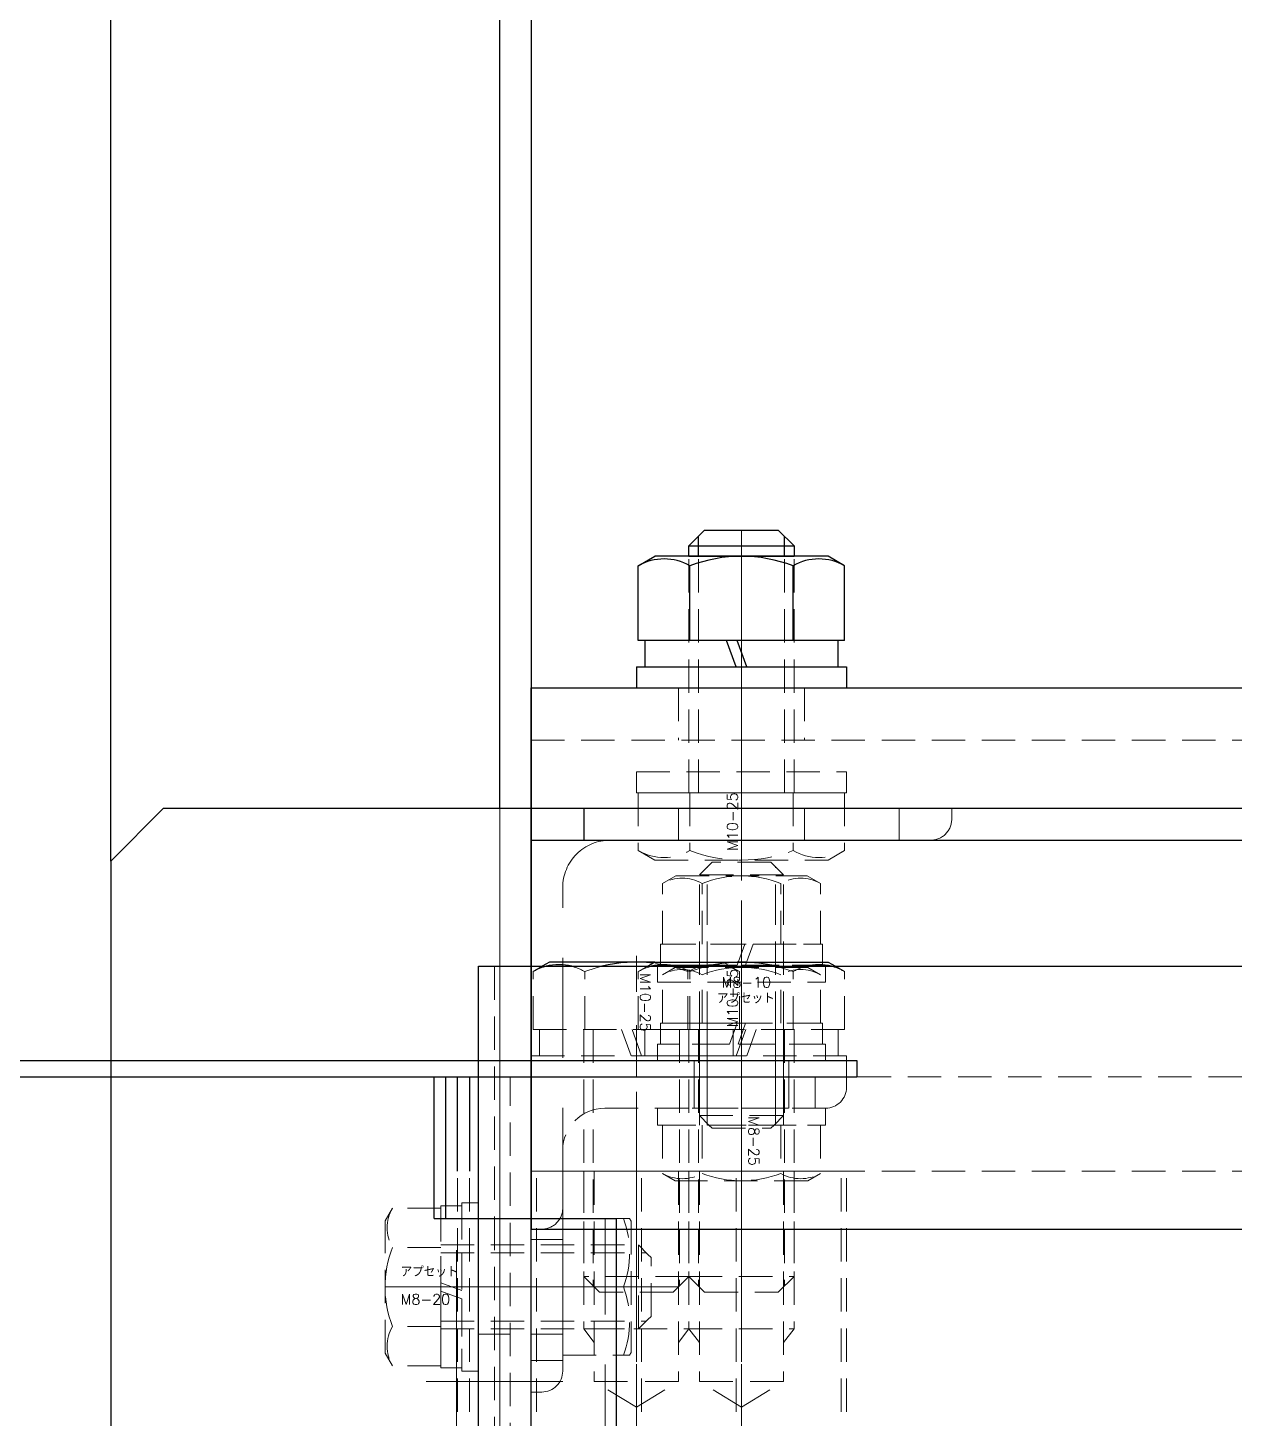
# Model space of a CAD drawing. Header units: millimetres. Extents: x 0 to 51411, y 0 to 16902.
# Drawn here: x 2880.3 to 2995, y 8557.9 to 8690.1 of the extents above; entities that cross this region are included whole.
import ezdxf

# ---------------------------------------------------------------- set-up
doc = ezdxf.new("R2010")
doc.units = ezdxf.units.MM
doc.linetypes.add('CENTER2', pattern=[28.575, 19.05, -3.175, 3.175, -3.175])
doc.linetypes.add('HIDDEN2', pattern=[4.7625, 3.175, -1.5875])
for name, color, linetype, lineweight in [('01_外形線', 7, 'Continuous', 25), ('02_細線', 5, 'Continuous', 13), ('03_かくれ線', 6, 'HIDDEN2', 13), ('04_中心線', 1, 'CENTER2', 9)]:
    doc.layers.add(name, color=color, linetype=linetype, lineweight=lineweight)
doc.styles.add('KSS_TXT', font='txt.shx', dxfattribs={"bigfont": 'extfont2.shx'})

msp = doc.modelspace()

# ---------------------------------------------------------------- linework, layer by layer
at = {"layer": '01_外形線'}
for p, q in [((2925.139, 8615.866), (2925.139, 8770.866)), ((2928.139, 8770.866), (2928.139, 8615.866)), ((2888.139, 8610.866), (2888.139, 8765.866)), ((2943.139, 8640.866), (2944.639, 8642.366)), ((2944.639, 8642.366), (2951.639, 8642.366)), ((2953.139, 8640.866), (2951.639, 8642.366)), ((2943.139, 8639.866), (2943.139, 8640.866)), ((2943.139, 8640.866), (2953.139, 8640.866)), ((2944.039, 8639.866), (2944.039, 8641.766)), ((2952.239, 8639.866), (2952.239, 8641.766)), ((2953.139, 8640.866), (2953.139, 8639.866)), ((2938.324, 8638.962), (2939.889, 8639.866)), ((2956.389, 8639.866), (2939.889, 8639.866)), ((2943.139, 8639.866), (2953.139, 8639.866)), ((2957.954, 8638.962), (2956.389, 8639.866)), ((2938.324, 8631.866), (2938.324, 8638.962)), ((2943.232, 8631.866), (2943.232, 8638.962)), ((2953.047, 8631.866), (2953.047, 8638.962)), ((2957.954, 8631.866), (2957.954, 8638.962)), ((2957.954, 8631.866), (2938.324, 8631.866)), ((2946.729, 8631.866), (2938.939, 8631.866)), ((2938.939, 8631.866), (2938.939, 8629.366)), ((2947.639, 8629.366), (2946.729, 8631.866)), ((2957.339, 8631.866), (2947.729, 8631.866)), ((2948.639, 8629.366), (2947.729, 8631.866)), ((2957.339, 8629.366), (2957.339, 8631.866)), ((2938.139, 8629.366), (2958.139, 8629.366)), ((2938.139, 8629.366), (2938.139, 8627.366)), ((2958.139, 8629.366), (2958.139, 8627.366)), ((2938.139, 8627.366), (2958.139, 8627.366)), ((2933.139, 8615.866), (2933.139, 8612.866)), ((2928.139, 8612.866), (3728.139, 8612.866)), ((2929.889, 8601.266), (2929.196, 8600.866)), ((2939.889, 8601.266), (2929.889, 8601.266)), ((2939.196, 8600.866), (2939.889, 8601.266)), ((2939.889, 8601.266), (2956.389, 8601.266)), ((2956.389, 8601.266), (2957.082, 8600.866)), ((2918.921, 8576.866), (2918.921, 8590.366)), ((2919.982, 8590.366), (2919.982, 8576.866)), ((2921.135, 8581.366), (2921.135, 8590.366)), ((2922.284, 8590.366), (2922.284, 8581.366)), ((2918.921, 8576.866), (2936.245, 8576.866)), ((2936.245, 8324.866), (2936.245, 8576.866))]:
    msp.add_line(p, q, dxfattribs=at)
msp.add_lwpolyline([(2928.139, 8600.866), (2928.139, 8627.366), (3043.646, 8627.366)], dxfattribs=at)
for points in [[(2888.139, 8610.866), (2888.139, 8290.866), (2893.139, 8285.866), (2928.139, 8285.866), (2928.139, 8615.866), (2893.139, 8615.866)], [(2928.139, 8575.866), (3728.139, 8575.866), (3728.139, 8615.866), (2928.139, 8615.866)], [(2559.296, 8590.366), (2959.139, 8590.366), (2959.139, 8591.866), (2559.296, 8591.866)]]:
    msp.add_lwpolyline(points, close=True, dxfattribs=at)
msp.add_lwpolyline([(2923.139, 8600.866), (3478.139, 8600.866, -0.4142136), (3488.139, 8590.866), (3488.139, 8310.866, -0.4142136), (3478.139, 8300.866), (2923.139, 8300.866), (2923.139, 8600.866)], format="xyb", dxfattribs=at)
for centre, radius, start, end in [((2940.778, 8634.712), 4.907, 60.00001, 119.99999), ((2948.139, 8626.087), 13.779, 69.136, 110.864), ((2955.5, 8634.712), 4.907, 60.00001, 119.99999), ((2930.778, 8596.112), 4.907, 75.61054, 104.38946), ((2938.139, 8587.487), 13.779, 83.3718, 103.83923), ((2940.778, 8596.112), 4.907, 75.61054, 104.38946), ((2948.139, 8587.487), 13.779, 76.16077, 103.83923), ((2955.5, 8596.112), 4.907, 75.61054, 104.38946)]:
    msp.add_arc(centre, radius, start, end, dxfattribs=at)
at = {"layer": '02_細線'}
msp.add_line((2921.043, 8327.866), (2921.043, 8573.866), dxfattribs=at)
at = {"layer": '03_かくれ線'}
for p, q in [((2943.139, 8617.366), (2943.139, 8639.866)), ((2944.039, 8617.366), (2944.039, 8639.866)), ((2952.239, 8617.366), (2952.239, 8639.866)), ((2953.139, 8617.366), (2953.139, 8639.866)), ((2942.139, 8627.366), (2942.139, 8622.366)), ((2954.139, 8627.366), (2954.139, 8622.366)), ((2928.139, 8622.366), (3248.139, 8622.366)), ((2938.139, 8619.366), (2958.139, 8619.366)), ((2938.139, 8619.366), (2938.139, 8617.366)), ((2958.139, 8619.366), (2958.139, 8617.366)), ((2938.139, 8617.366), (2958.139, 8617.366)), ((2938.324, 8617.366), (2938.324, 8611.869)), ((2957.954, 8617.366), (2938.324, 8617.366)), ((2943.232, 8617.366), (2943.232, 8611.869)), ((2953.047, 8617.366), (2953.047, 8611.869)), ((2957.954, 8617.366), (2957.954, 8611.869)), ((2938.324, 8611.869), (2939.889, 8610.966)), ((2957.954, 8611.869), (2956.389, 8610.966)), ((2939.889, 8610.966), (2956.389, 8610.966)), ((2944.139, 8609.566), (2945.039, 8610.466)), ((2944.889, 8605.466), (2944.889, 8610.316)), ((2945.039, 8610.466), (2945.339, 8610.766)), ((2950.939, 8610.766), (2945.339, 8610.766)), ((2951.239, 8610.466), (2950.939, 8610.766)), ((2952.139, 8609.566), (2951.239, 8610.466)), ((2951.389, 8605.466), (2951.389, 8610.316)), ((2940.634, 8608.741), (2941.889, 8609.466)), ((2941.889, 8609.466), (2954.389, 8609.466)), ((2952.139, 8609.566), (2944.139, 8609.566)), ((2944.139, 8605.466), (2944.139, 8609.566)), ((2952.139, 8605.466), (2952.139, 8609.566)), ((2955.645, 8608.741), (2954.389, 8609.466)), ((2940.634, 8602.966), (2940.634, 8608.741)), ((2944.386, 8602.966), (2944.386, 8608.741)), ((2951.892, 8602.966), (2951.892, 8608.741)), ((2955.645, 8602.966), (2955.645, 8608.741)), ((2944.139, 8585.766), (2944.139, 8605.466)), ((2944.889, 8585.766), (2944.889, 8605.466)), ((2951.389, 8585.766), (2951.389, 8605.466)), ((2952.139, 8585.766), (2952.139, 8605.466)), ((2940.439, 8602.966), (2948.467, 8602.966)), ((2940.439, 8600.966), (2940.439, 8602.966)), ((2940.634, 8602.966), (2955.645, 8602.966)), ((2947.739, 8600.966), (2948.467, 8602.966)), ((2948.539, 8600.966), (2949.267, 8602.966)), ((2949.267, 8602.966), (2955.839, 8602.966)), ((2955.839, 8602.966), (2955.839, 8600.966)), ((2946.389, 8601.266), (2939.889, 8601.266)), ((2956.139, 8600.966), (2940.139, 8600.966)), ((2940.139, 8600.966), (2940.139, 8599.366)), ((2940.439, 8600.966), (2947.739, 8600.966)), ((2947.134, 8600.836), (2946.389, 8601.266)), ((2948.539, 8600.966), (2955.839, 8600.966)), ((2956.139, 8600.966), (2956.139, 8599.366)), ((2924.639, 8600.866), (2924.639, 8300.866)), ((2928.139, 8600.866), (2928.139, 8300.866)), ((2928.324, 8600.362), (2929.196, 8600.866)), ((2928.324, 8594.866), (2928.324, 8600.362)), ((2933.232, 8594.866), (2933.232, 8600.362)), ((2938.324, 8600.362), (2939.196, 8600.866)), ((2938.324, 8594.866), (2938.324, 8600.362)), ((2940.634, 8600.07), (2941.839, 8600.766)), ((2940.634, 8595.466), (2940.634, 8600.07)), ((2941.839, 8600.766), (2954.439, 8600.766)), ((2943.047, 8594.866), (2943.047, 8600.362)), ((2943.232, 8594.866), (2943.232, 8600.362)), ((2944.386, 8595.466), (2944.386, 8600.07)), ((2947.954, 8600.362), (2947.172, 8600.814)), ((2947.954, 8594.866), (2947.954, 8600.362)), ((2951.892, 8595.466), (2951.892, 8600.07)), ((2953.047, 8594.866), (2953.047, 8600.362)), ((2955.645, 8600.07), (2954.439, 8600.766)), ((2955.645, 8595.466), (2955.645, 8600.07)), ((2957.954, 8600.362), (2957.082, 8600.866)), ((2957.954, 8594.866), (2957.954, 8600.362)), ((2940.139, 8599.366), (2956.139, 8599.366)), ((2928.324, 8594.866), (2947.954, 8594.866)), ((2928.939, 8594.866), (2928.939, 8592.366)), ((2933.139, 8594.866), (2933.139, 8571.366)), ((2934.039, 8594.866), (2934.039, 8570.466)), ((2937.639, 8592.366), (2936.729, 8594.866)), ((2938.639, 8592.366), (2937.729, 8594.866)), ((2957.954, 8594.866), (2938.324, 8594.866)), ((2938.939, 8592.366), (2938.939, 8594.866)), ((2947.739, 8595.466), (2940.439, 8595.466)), ((2940.439, 8593.466), (2940.439, 8595.466)), ((2955.645, 8595.466), (2940.634, 8595.466)), ((2942.239, 8594.866), (2942.239, 8570.466)), ((2943.139, 8594.866), (2943.139, 8571.366)), ((2943.139, 8594.866), (2943.139, 8571.366)), ((2944.039, 8594.866), (2944.039, 8570.466)), ((2944.139, 8595.466), (2944.139, 8586.666)), ((2944.889, 8595.466), (2944.889, 8585.916)), ((2947.739, 8595.466), (2947.011, 8593.466)), ((2947.339, 8592.366), (2947.339, 8594.866)), ((2947.639, 8592.366), (2948.549, 8594.866)), ((2948.539, 8595.466), (2947.811, 8593.466)), ((2955.839, 8595.466), (2948.539, 8595.466)), ((2948.639, 8592.366), (2949.549, 8594.866)), ((2951.389, 8595.466), (2951.389, 8585.916)), ((2952.139, 8595.466), (2952.139, 8586.666)), ((2952.239, 8594.866), (2952.239, 8570.466)), ((2953.139, 8594.866), (2953.139, 8571.366)), ((2955.839, 8595.466), (2955.839, 8593.466)), ((2957.339, 8594.866), (2957.339, 8592.366)), ((2956.139, 8593.466), (2940.139, 8593.466)), ((2940.139, 8591.866), (2940.139, 8593.466)), ((2947.011, 8593.466), (2940.439, 8593.466)), ((2955.839, 8593.466), (2947.811, 8593.466)), ((2956.139, 8591.866), (2956.139, 8593.466)), ((2928.139, 8592.366), (2948.139, 8592.366)), ((2928.139, 8592.366), (2928.139, 8591.836)), ((2928.139, 8591.836), (2928.139, 8590.366)), ((2958.139, 8592.366), (2938.139, 8592.366)), ((2938.139, 8591.836), (2938.139, 8592.366)), ((2938.139, 8591.836), (2938.139, 8590.366)), ((2940.139, 8591.866), (2956.139, 8591.866)), ((2948.139, 8591.836), (2948.139, 8592.366)), ((2948.139, 8591.836), (2948.139, 8590.366)), ((2958.139, 8592.366), (2958.139, 8591.836)), ((2958.139, 8591.836), (2958.139, 8590.366)), ((2923.139, 8590.366), (2923.139, 8311.366)), ((2926.139, 8590.366), (2923.139, 8590.366)), ((2926.139, 8311.366), (2926.139, 8590.366)), ((2928.139, 8590.366), (2958.139, 8590.366)), ((2928.139, 8590.366), (2928.139, 8560.366)), ((2928.139, 8590.366), (2948.139, 8590.366)), ((2958.139, 8590.366), (2938.139, 8590.366)), ((2943.639, 8590.366), (2943.639, 8587.366)), ((2952.639, 8590.366), (2952.639, 8587.366)), ((2955.139, 8587.366), (2955.139, 8590.366)), ((2958.139, 8590.366), (2958.139, 8589.366)), ((2935.139, 8587.366), (2956.139, 8587.366)), ((2956.139, 8587.366), (2940.139, 8587.366)), ((2940.139, 8587.366), (2940.139, 8585.766)), ((2944.139, 8586.666), (2952.139, 8586.666)), ((2944.139, 8586.666), (2945.039, 8585.766)), ((2952.139, 8586.666), (2951.239, 8585.766)), ((2956.139, 8587.366), (2956.139, 8585.766)), ((2940.139, 8585.766), (2956.139, 8585.766)), ((2940.634, 8585.766), (2955.645, 8585.766)), ((2940.634, 8585.766), (2940.634, 8581.162)), ((2944.386, 8585.766), (2944.386, 8581.162)), ((2945.039, 8585.766), (2945.339, 8585.466)), ((2945.339, 8585.466), (2950.939, 8585.466)), ((2951.239, 8585.766), (2950.939, 8585.466)), ((2951.892, 8585.766), (2951.892, 8581.162)), ((2955.645, 8585.766), (2955.645, 8581.162)), ((2931.139, 8583.366), (2931.139, 8562.366)), ((2921.135, 8320.366), (2921.135, 8581.366)), ((2922.284, 8320.366), (2922.284, 8581.366)), ((2928.139, 8320.366), (2928.139, 8581.366)), ((2948.139, 8581.366), (2928.139, 8581.366)), ((2928.639, 8320.366), (2928.639, 8581.366)), ((2933.139, 8581.366), (2933.139, 8566.366)), ((2934.139, 8581.366), (2934.139, 8561.37)), ((2938.139, 8320.366), (2938.139, 8581.366)), ((2958.139, 8581.366), (2938.139, 8581.366)), ((2938.639, 8320.366), (2938.639, 8581.366)), ((2940.634, 8581.162), (2941.839, 8580.466)), ((2942.139, 8581.366), (2942.139, 8561.37)), ((2943.139, 8581.366), (2943.139, 8566.366)), ((2943.139, 8581.366), (2943.139, 8566.366)), ((2944.139, 8581.366), (2944.139, 8561.37)), ((2947.639, 8320.366), (2947.639, 8581.366)), ((2948.139, 8320.366), (2948.139, 8581.366)), ((2952.139, 8581.366), (2952.139, 8561.37)), ((2953.139, 8581.366), (2953.139, 8566.366)), ((2955.645, 8581.162), (2954.439, 8580.466)), ((2957.639, 8320.366), (2957.639, 8581.366)), ((2958.139, 8320.366), (2958.139, 8581.366)), ((2954.439, 8580.466), (2941.839, 8580.466)), ((2914.935, 8577.871), (2914.239, 8576.666)), ((2919.539, 8577.871), (2914.935, 8577.871)), ((2919.539, 8578.066), (2919.539, 8570.766)), ((2919.539, 8578.066), (2921.539, 8578.066)), ((2919.539, 8577.871), (2919.539, 8562.86)), ((2921.539, 8578.366), (2921.539, 8562.366)), ((2923.139, 8578.366), (2921.539, 8578.366)), ((2921.539, 8578.066), (2921.539, 8570.038)), ((2923.139, 8562.366), (2923.139, 8578.366)), ((2914.239, 8564.066), (2914.239, 8576.666)), ((2931.139, 8576.866), (2937.495, 8576.866)), ((2931.139, 8576.866), (2931.139, 8563.866)), ((2937.495, 8576.866), (2937.639, 8576.616)), ((2937.639, 8576.616), (2937.639, 8564.116)), ((2928.139, 8574.866), (2931.139, 8574.866)), ((2919.539, 8574.119), (2914.935, 8574.119)), ((2919.539, 8574.366), (2938.339, 8574.366)), ((2919.539, 8573.616), (2939.089, 8573.616)), ((2938.339, 8566.366), (2938.339, 8574.366)), ((2938.339, 8574.366), (2939.239, 8573.466)), ((2939.239, 8573.466), (2939.539, 8573.166)), ((2939.539, 8567.566), (2939.539, 8573.166)), ((2919.539, 8570.766), (2921.539, 8570.038)), ((2933.139, 8571.366), (2934.639, 8569.866)), ((2943.139, 8571.366), (2933.139, 8571.366)), ((2943.139, 8571.366), (2941.639, 8569.866)), ((2943.139, 8571.366), (2944.639, 8569.866)), ((2943.139, 8571.366), (2953.139, 8571.366)), ((2953.139, 8571.366), (2951.639, 8569.866)), ((2919.539, 8569.966), (2919.539, 8562.666)), ((2919.539, 8569.966), (2921.539, 8569.238)), ((2921.539, 8569.238), (2921.539, 8562.666)), ((2931.139, 8570.366), (2936.914, 8570.366)), ((2941.639, 8569.866), (2934.639, 8569.866)), ((2944.639, 8569.866), (2951.639, 8569.866)), ((2919.539, 8566.613), (2914.935, 8566.613)), ((2919.539, 8567.116), (2939.089, 8567.116)), ((2938.339, 8566.366), (2939.239, 8567.266)), ((2939.239, 8567.266), (2939.539, 8567.566)), ((2919.539, 8566.366), (2938.339, 8566.366)), ((2923.139, 8565.866), (2926.139, 8565.866)), ((2928.139, 8565.866), (2931.139, 8565.866)), ((2933.139, 8566.366), (2934.139, 8565.067)), ((2933.139, 8566.366), (2943.139, 8566.366)), ((2943.139, 8566.366), (2942.139, 8565.067)), ((2943.139, 8566.366), (2944.139, 8565.067)), ((2943.139, 8566.366), (2953.139, 8566.366)), ((2953.139, 8566.366), (2952.139, 8565.067)), ((2914.935, 8562.86), (2914.239, 8564.066)), ((2937.495, 8563.866), (2937.639, 8564.116)), ((2919.539, 8562.86), (2914.935, 8562.86)), ((2921.539, 8562.666), (2919.539, 8562.666)), ((2928.139, 8563.366), (2931.139, 8563.366)), ((2931.139, 8563.866), (2937.495, 8563.866)), ((2923.139, 8562.366), (2921.539, 8562.366)), ((2938.139, 8558.916), (2934.139, 8561.37)), ((2934.139, 8561.37), (2938.139, 8561.37)), ((2938.139, 8558.916), (2942.139, 8561.37)), ((2942.139, 8561.37), (2938.139, 8561.37)), ((2948.139, 8558.916), (2944.139, 8561.37)), ((2944.139, 8561.37), (2948.139, 8561.37)), ((2948.139, 8558.916), (2952.139, 8561.37)), ((2952.139, 8561.37), (2948.139, 8561.37)), ((2928.139, 8560.366), (2929.139, 8560.366))]:
    msp.add_line(p, q, dxfattribs=at)
at = {"layer": '03_かくれ線', "ltscale": 3}
for p, q in [((2925.139, 8615.866), (2925.139, 8285.866)), ((2925.139, 8285.866), (2925.139, 8615.866)), ((2928.139, 8615.866), (2928.139, 8285.866)), ((2942.139, 8615.866), (2942.139, 8612.866)), ((2954.139, 8615.866), (2954.139, 8612.866)), ((2963.139, 8615.866), (2963.139, 8612.866)), ((2888.139, 8610.866), (2888.139, 8290.866)), ((2943.639, 8591.866), (2943.639, 8590.366)), ((2952.639, 8591.866), (2952.639, 8590.366)), ((2935.185, 8324.866), (2935.185, 8576.866))]:
    msp.add_line(p, q, dxfattribs=at)
msp.add_lwpolyline([(2928.139, 8575.866), (2929.139, 8575.866, 0.4142136), (2931.139, 8577.866), (2931.139, 8608.366, -0.4142136), (2935.639, 8612.866), (2966.139, 8612.866, 0.4142136), (2968.139, 8614.866), (2968.139, 8615.866), (2928.139, 8615.866)], format="xyb", close=True, dxfattribs=at)
at = {"layer": '03_かくれ線'}
for points in [[(2923.139, 8590.366), (2959.139, 8590.366), (2959.139, 8591.866), (2923.139, 8591.866)], [(2928.139, 8581.366), (3248.139, 8581.366), (3248.139, 8590.366), (2928.139, 8590.366), (2928.139, 8581.366)]]:
    msp.add_lwpolyline(points, dxfattribs=at)
for centre, radius, start, end in [((2940.778, 8616.119), 4.907, 240.00001, 299.99999), ((2948.139, 8624.745), 13.779, 249.136, 290.864), ((2955.5, 8616.119), 4.907, 240.00001, 299.99999), ((2942.51, 8605.491), 3.753, 60.00001, 119.99999), ((2948.139, 8599.389), 10.077, 68.13461, 111.86539), ((2953.768, 8605.491), 3.753, 60.00001, 119.99999), ((2938.139, 8587.487), 13.779, 69.136, 83.3718), ((2945.5, 8596.112), 4.907, 74.25373, 105.74627), ((2930.778, 8596.112), 4.907, 104.38946, 119.99999), ((2930.778, 8596.112), 4.907, 60.00001, 75.61054), ((2938.139, 8587.487), 13.779, 103.83923, 110.864), ((2940.778, 8596.112), 4.907, 104.38946, 119.99999), ((2942.51, 8596.82), 3.753, 60.00001, 119.99999), ((2940.778, 8596.112), 4.907, 60.00001, 75.61054), ((2945.5, 8596.112), 4.907, 105.74627, 119.99999), ((2948.139, 8587.487), 13.779, 103.83923, 110.864), ((2948.139, 8590.301), 10.465, 68.98558, 111.01442), ((2945.5, 8596.112), 4.907, 60.00001, 74.25373), ((2948.139, 8587.487), 13.779, 69.136, 76.16077), ((2953.768, 8596.82), 3.753, 60.00001, 119.99999), ((2955.5, 8596.112), 4.907, 104.38946, 119.99999), ((2955.5, 8596.112), 4.907, 60.00001, 75.61054), ((2956.139, 8589.366), 2, 270, 0), ((2935.139, 8583.366), 4, 90, 180), ((2942.51, 8584.412), 3.753, 240.00001, 299.99999), ((2948.139, 8590.931), 10.465, 248.98558, 291.01442), ((2953.768, 8584.412), 3.753, 240.00001, 299.99999), ((2918.185, 8575.995), 3.753, 150.00001, 209.99999), ((2928.108, 8573.616), 9.387, 339.74445, 20.25555), ((2924.704, 8570.366), 10.465, 158.98558, 201.01442), ((2928.108, 8567.116), 9.387, 339.74445, 20.25555), ((2918.185, 8564.737), 3.753, 150.00001, 209.99999), ((2929.139, 8562.366), 2, 270, 0)]:
    msp.add_arc(centre, radius, start, end, dxfattribs=at)
at = {"layer": '04_中心線'}
for p, q in [((2948.139, 8642.366), (2948.139, 8610.966)), ((2948.139, 8637.366), (2948.139, 8612.366)), ((2948.139, 8629.366), (2948.139, 8599.366)), ((2948.139, 8580.466), (2948.139, 8610.766)), ((2948.139, 8606.116), (2948.139, 8576.116)), ((2938.139, 8569.866), (2938.139, 8601.866)), ((2948.139, 8569.866), (2948.139, 8601.866)), ((2948.139, 8600.766), (2948.139, 8585.466)), ((2948.139, 8595.366), (2948.139, 8582.366)), ((2948.139, 8587.366), (2948.139, 8594.866)), ((2948.139, 8590.366), (2948.139, 8581.366)), ((2938.139, 8315.366), (2938.139, 8586.366)), ((2948.139, 8315.366), (2948.139, 8586.366)), ((2914.239, 8570.366), (2939.539, 8570.366)), ((2923.139, 8570.366), (2942.639, 8570.366)), ((2918.139, 8561.366), (2931.139, 8561.366))]:
    msp.add_line(p, q, dxfattribs=at)

# ---------------------------------------------------------------- texts
at = {"layer": '03_かくれ線', "style": 'KSS_TXT'}
for s, rotation, p in [('M10-25', 90, (2947.779, 8611.841)), ('M10-25', 270, (2938.499, 8600.224)), ('M10-25', 90, (2947.779, 8595.058)), ('M8-25', 270, (2948.819, 8586.609))]:
    msp.add_text(s, height=1, rotation=rotation, dxfattribs=at).set_placement(p)
for s, p in [('M8-10', (2946.246, 8598.849)), ('アプセット', (2945.801, 8597.333)), ('アプセット', (2915.715, 8571.324)), ('M8-20', (2915.715, 8568.686))]:
    msp.add_text(s, height=1, dxfattribs=at).set_placement(p)

doc.saveas('drawing.dxf')
